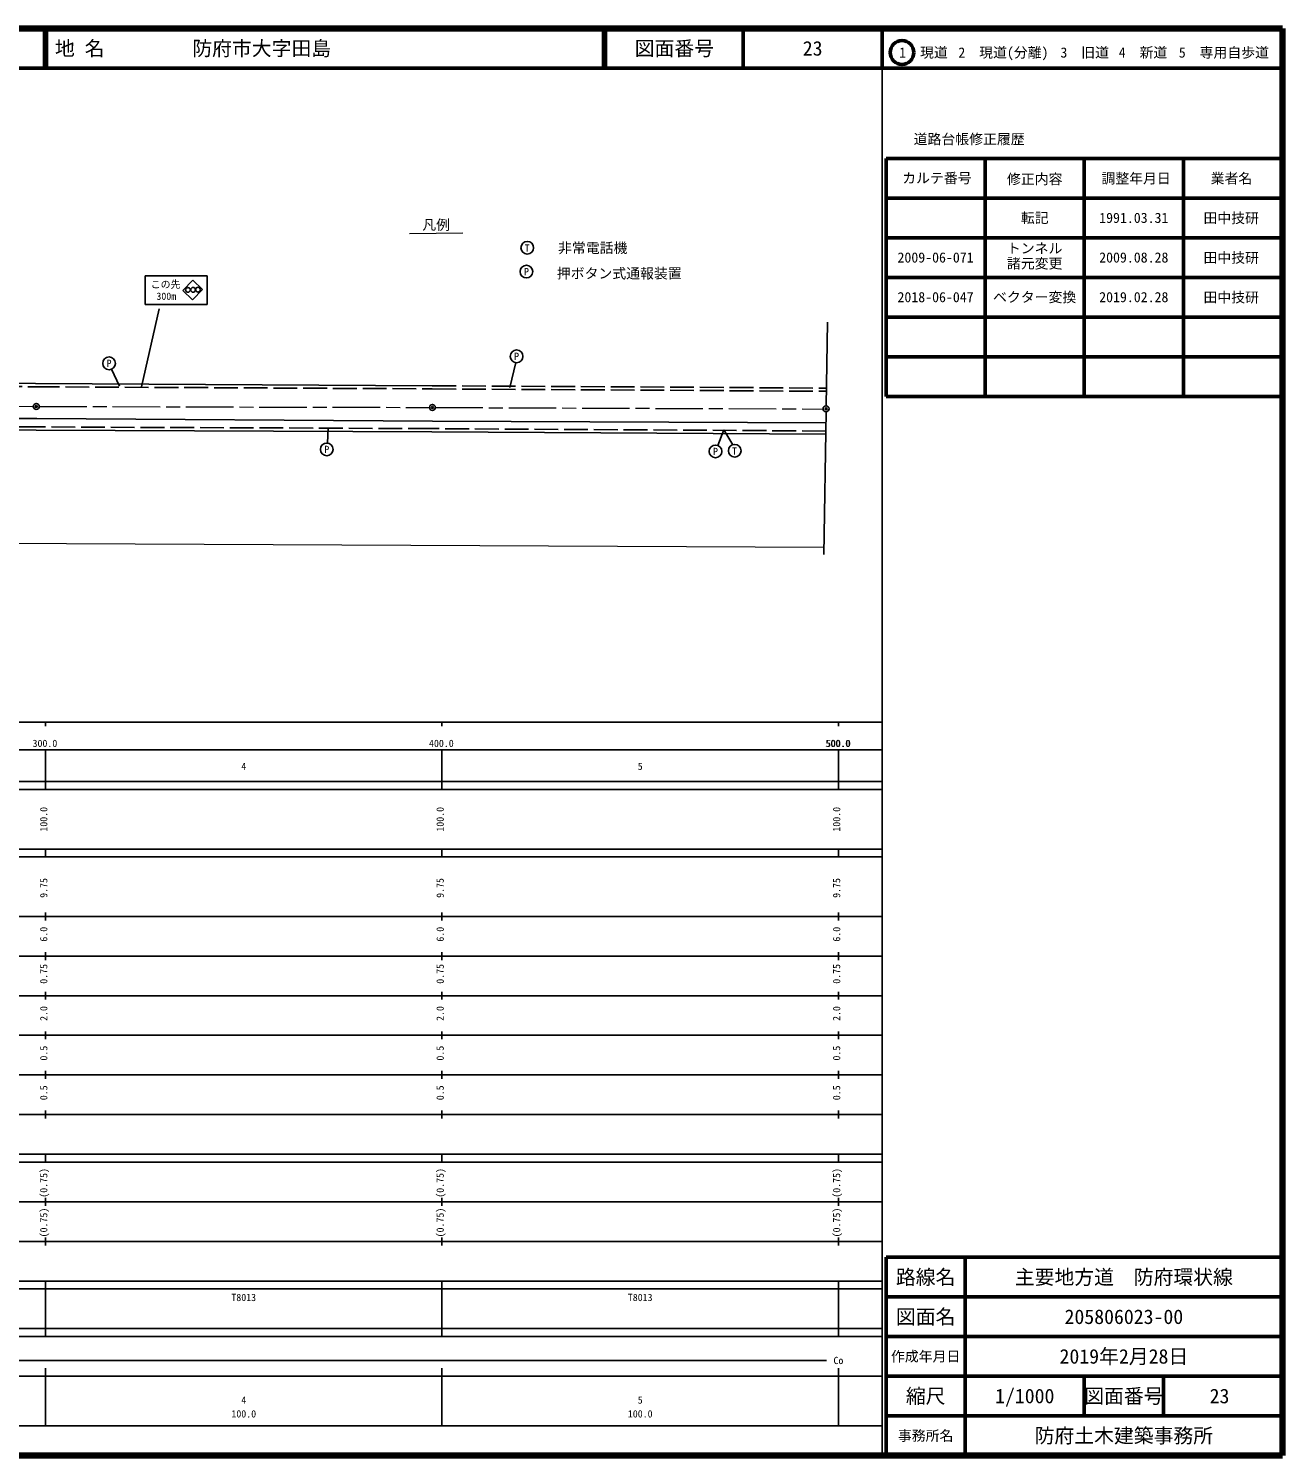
# Model space of a CAD drawing. Units: millimetres on the paper, with parts at other scales. Extents: x 40 to 680, y 20 to 380.
# Drawn here: x 363.7 to 680, y 20 to 380 of the extents above; entities that cross this region are included whole.
import ezdxf
from ezdxf.enums import TextEntityAlignment as Align

# ---------------------------------------------------------------- set-up
doc = ezdxf.new("R2010")
doc.units = ezdxf.units.MM
doc.header["$PDMODE"] = 32
doc.header["$PDSIZE"] = 0.5
doc.linetypes.add('CHAIN', pattern=[18.5, 12, -1.5, 3.5, -1.5])
doc.linetypes.add('DASHED', pattern=[7.5, 6, -1.5])
for name, color, linetype, lineweight in [('M-BGD', 7, 'Continuous', 25), ('M-BGD-EXST', 7, 'Continuous', 25), ('M-BMK', 2, 'CHAIN', 13), ('M-BMK-SRVR', 3, 'Continuous', 25), ('M-STR-HTXT', 7, 'Continuous', 13), ('M-STR-STRC', 7, 'Continuous', 25), ('M-TTL', 2, 'Continuous', 140), ('M-TTL-BAND', 7, 'Continuous', 25), ('M-TTL-FRAM', 2, 'Continuous', 50), ('M-TTL-LINE', 7, 'Continuous', 50)]:
    doc.layers.add(name, color=color, linetype=linetype, lineweight=lineweight)
doc.layers.add('M-OTRS', color=6, linetype='Continuous')
doc.layers.add('M-TTL-TXT', color=7, linetype='Continuous')
doc.styles.add('ＭＳ ゴシック', font='')
doc.styles.get('ＭＳ ゴシック').set_extended_font_data('MS Gothic')

msp = doc.modelspace()

# ---------------------------------------------------------------- linework, layer by layer
at = {"layer": 'M-BGD'}
for p, q in [((565.273, 305.956), (564.934, 284.808)), ((266.007, 282.069), (365.772, 281.576)), ((465.579, 280.961), (365.772, 281.576)), ((465.579, 280.961), (564.864, 280.502)), ((564.91, 283.311), (564.331, 247.3))]:
    msp.add_line(p, q, dxfattribs=at)
at = {"layer": 'M-BGD', "linetype": 'DASHED'}
msp.add_line((465.561, 289.889), (565.006, 289.286), dxfattribs=at)
at = {"layer": 'M-BGD'}
for points in [[(65.886, 291.888), (165.941, 291.396), (266.067, 290.91), (365.503, 290.432), (465.561, 289.889)], [(564.819, 277.657), (465.46, 278.265), (365.611, 278.694), (265.941, 279.02), (166.047, 279.456)]]:
    msp.add_lwpolyline(points, dxfattribs=at)
at = {"layer": 'M-BGD', "linetype": 'DASHED'}
for points in [[(65.894, 291.088), (165.937, 290.596), (266.063, 290.11), (365.498, 289.632), (465.556, 289.089), (564.993, 288.486)], [(564.824, 278.457), (465.464, 279.065), (365.614, 279.494), (265.944, 279.82), (166.051, 280.256), (66.003, 280.807)]]:
    msp.add_lwpolyline(points, dxfattribs=at)
at = {"layer": 'M-BGD-EXST'}
for p, q in [((485.144, 289.468), (486.626, 295.711)), ((386.634, 289.777), (384.599, 294.039)), ((439.095, 275.419), (439.283, 279.198)), ((537.537, 274.811), (539.131, 278.738)), ((539.131, 278.738), (541.368, 274.995))]:
    msp.add_line(p, q, dxfattribs=at)
for centre in [(489.497, 324.68), (489.31, 318.673), (486.814, 297.3), (384.029, 295.534), (438.947, 273.826), (536.99, 273.307), (541.842, 273.467)]:
    msp.add_circle(centre, 1.6, dxfattribs=at)
at = {"layer": 'M-BMK'}
for p, q in [((266.713, 285.33), (364.918, 284.657)), ((366.418, 284.65), (464.834, 284.407)), ((466.334, 284.402), (564.131, 284.012))]:
    msp.add_line(p, q, dxfattribs=at)
at = {"layer": 'M-BMK-SRVR'}
for centre in [(365.668, 284.652), (465.584, 284.405), (564.879, 284.06)]:
    msp.add_circle(centre, 0.75, dxfattribs=at)
at = {"layer": 'M-OTRS'}
for p in [(365.668, 284.652), (465.584, 284.405), (564.879, 284.06)]:
    msp.add_point(p, dxfattribs=at)
at = {"layer": 'M-STR-HTXT'}
for p, q in [((459.842, 328.282), (473.285, 328.441)), ((66.311, 251.604), (564.362, 249.182))]:
    msp.add_line(p, q, dxfattribs=at)
at = {"layer": 'M-STR-STRC'}
for p, q in [((408.738, 317.588), (393.158, 317.577)), ((393.158, 317.577), (393.163, 310.357)), ((408.743, 310.368), (408.738, 317.588)), ((405.172, 316.548), (402.656, 313.945)), ((402.656, 313.945), (405.1, 311.582)), ((405.1, 311.582), (407.616, 314.184)), ((407.616, 314.184), (405.172, 316.548)), ((393.163, 310.357), (408.743, 310.368)), ((396.625, 309.275), (392.194, 289.616))]:
    msp.add_line(p, q, dxfattribs=at)
for centre in [(403.923, 314.07), (405.206, 314.079), (406.444, 314.124)]:
    msp.add_circle(centre, 0.6, dxfattribs=at)
at = {"layer": 'M-TTL'}
for p, q in [((680, 380), (40, 380)), ((680, 20), (680, 380)), ((40, 20), (680, 20))]:
    msp.add_line(p, q, dxfattribs=at)
at = {"layer": 'M-TTL-BAND'}
for p, q in [((579, 20), (579, 370)), ((40, 205), (579, 205)), ((368, 205), (368, 204)), ((468, 205), (468, 204)), ((568, 205), (568, 204)), ((68, 198), (579, 198)), ((368, 188), (368, 198)), ((468, 188), (468, 198)), ((568, 188), (568, 198)), ((40, 190), (579, 190)), ((40, 188), (579, 188)), ((40, 173), (579, 173)), ((368, 171), (368, 173)), ((468, 171), (468, 173)), ((568, 171), (568, 173)), ((40, 171), (579, 171)), ((40, 156), (579, 156)), ((368, 155), (368, 157)), ((468, 155), (468, 157)), ((568, 155), (568, 157)), ((46, 146), (579, 146)), ((368, 145), (368, 147)), ((468, 145), (468, 147)), ((568, 145), (568, 147)), ((368, 135), (368, 137)), ((468, 135), (468, 137)), ((568, 135), (568, 137)), ((52, 136), (579, 136)), ((46, 126), (579, 126)), ((368, 125), (368, 127)), ((468, 125), (468, 127)), ((568, 125), (568, 127)), ((52, 116), (579, 116)), ((368, 115), (368, 117)), ((468, 115), (468, 117)), ((568, 115), (568, 117)), ((46, 106), (579, 106)), ((368, 105), (368, 107)), ((468, 105), (468, 107)), ((568, 105), (568, 107)), ((40, 96), (579, 96)), ((40, 94), (579, 94)), ((368, 94), (368, 96)), ((468, 94), (468, 96)), ((568, 94), (568, 96)), ((49, 84), (579, 84)), ((368, 83), (368, 85)), ((468, 83), (468, 85)), ((568, 83), (568, 85)), ((40, 74), (579, 74)), ((368, 73), (368, 75)), ((468, 73), (468, 75)), ((568, 73), (568, 75)), ((40, 64), (579, 64)), ((40, 62), (579, 62)), ((368, 62), (368, 64)), ((368, 52), (368, 62)), ((368, 52), (368, 62)), ((468, 62), (468, 64)), ((468, 52), (468, 62)), ((468, 52), (468, 62)), ((568, 62), (568, 64)), ((568, 52), (568, 62)), ((40, 52), (579, 52)), ((368, 50), (368, 52)), ((468, 50), (468, 52)), ((568, 50), (568, 52)), ((40, 50), (579, 50)), ((71, 44), (565, 44)), ((40, 40), (579, 40)), ((368, 27.5), (368, 42)), ((468, 27.5), (468, 42)), ((568, 27.5), (568, 42)), ((68, 27.5), (579, 27.5))]:
    msp.add_line(p, q, dxfattribs=at)
at = {"layer": 'M-TTL-FRAM'}
for p, q in [((580, 347.197), (580, 287.197)), ((580, 347.197), (680, 347.197)), ((580, 287.197), (680, 287.197)), ((680, 70), (580, 70)), ((580, 70), (580, 20))]:
    msp.add_line(p, q, dxfattribs=at)
at = {"layer": 'M-TTL-LINE'}
for p, q in [((367.75, 380), (367.75, 370)), ((368.25, 380), (368.25, 370)), ((508.747, 380), (508.747, 370)), ((509.247, 380), (509.247, 370)), ((543.997, 380), (543.997, 370)), ((579, 380), (579, 370)), ((40, 370), (680, 370)), ((605, 347.197), (605, 287.197)), ((630, 347.197), (630, 287.197)), ((655, 347.197), (655, 287.197)), ((580, 337.197), (680, 337.197)), ((580, 327.197), (680, 327.197)), ((580, 317.197), (680, 317.197)), ((580, 307.197), (680, 307.197)), ((580, 297.197), (680, 297.197)), ((600, 70), (600, 20)), ((680, 60), (580, 60)), ((680, 50), (580, 50)), ((680, 40), (580, 40)), ((630, 40), (630, 30)), ((650, 40), (650, 30)), ((680, 30), (580, 30))]:
    msp.add_line(p, q, dxfattribs=at)
msp.add_circle((584.031, 373.958), 3, dxfattribs=at)

# ---------------------------------------------------------------- texts
at = {"layer": 'M-BGD-EXST', "style": 'ＭＳ ゴシック'}
for s, p in [('T', (489.463, 324.6)), ('P', (489.31, 318.668)), ('P', (384.029, 295.529)), ('P', (486.814, 297.295)), ('P', (438.947, 273.82)), ('P', (536.99, 273.302)), ('T', (541.808, 273.387))]:
    msp.add_text(s, height=1.833, dxfattribs=at).set_placement(p, align=Align.MIDDLE_CENTER)
at = {"layer": 'M-STR-HTXT', "style": 'ＭＳ ゴシック'}
for s, p in [('凡例', (466.537, 330.505)), ('非常電話機', (506.022, 324.666)), ('押ボタン式通報装置', (512.713, 318.226))]:
    msp.add_text(s, height=2.566, dxfattribs=at).set_placement(p, align=Align.MIDDLE_CENTER)
at = {"layer": 'M-STR-STRC', "style": 'ＭＳ ゴシック'}
for s, p in [('この先', (398.279, 315.453)), ('300m', (398.461, 312.468))]:
    msp.add_text(s, height=1.833, dxfattribs=at).set_placement(p, align=Align.MIDDLE_CENTER)
at = {"layer": 'M-TTL-BAND', "style": 'ＭＳ ゴシック'}
for s, p in [('300.0', (367.844, 198.195)), ('400.0', (467.844, 198.195)), ('500.0', (567.844, 198.195)), ('500.0', (568, 198.195)), ('4', (418, 192.405)), ('5', (518, 192.405)), ('Co', (568, 42.5)), ('4', (418, 32.523)), ('5', (518, 32.523)), ('100.0', (418, 29.033)), ('100.0', (518, 29.033))]:
    msp.add_text(s, height=1.833, dxfattribs=at).set_placement(p, align=Align.BOTTOM_CENTER)
for s, p in [('100.0', (369, 180.5)), ('100.0', (469, 180.5)), ('100.0', (569, 180.5)), ('9.75', (369, 163.174)), ('9.75', (469, 163.174)), ('9.75', (569, 163.174)), ('6.0', (369, 151.5)), ('6.0', (469, 151.5)), ('6.0', (569, 151.5)), ('0.75', (369, 141.5)), ('0.75', (469, 141.5)), ('0.75', (569, 141.5)), ('2.0', (369, 131.5)), ('2.0', (469, 131.5)), ('2.0', (569, 131.5)), ('0.5', (369, 121.5)), ('0.5', (469, 121.5)), ('0.5', (569, 121.5)), ('0.5', (369, 111.5)), ('0.5', (469, 111.5)), ('0.5', (569, 111.5)), ('(0.75)', (369, 88.764)), ('(0.75)', (469, 88.764)), ('(0.75)', (569, 88.764)), ('(0.75)', (369, 78.764)), ('(0.75)', (469, 78.764)), ('(0.75)', (569, 78.764))]:
    msp.add_text(s, height=1.833, rotation=90, dxfattribs=at).set_placement(p, align=Align.BOTTOM_CENTER)
for p in [(414.875, 58.405), (514.875, 58.405)]:
    msp.add_text('T8013', height=1.833, dxfattribs=at).set_placement(p, align=Align.BOTTOM_LEFT)
at = {"layer": 'M-TTL-TXT', "style": 'ＭＳ ゴシック'}
for s, p in [('地 名', (370.38, 375)), ('防府市大字田島', (405.024, 375))]:
    msp.add_text(s, height=3.666, dxfattribs=at).set_placement(p, align=Align.MIDDLE_LEFT)
for s, height, p in [('図面番号', 3.666, (526.622, 375)), ('23', 3.666, (561.497, 375)), ('1\u3000現道', 2.566, (589.448, 373.958)), ('2\u3000現道(分離)', 2.566, (609.619, 373.958)), ('3\u3000旧道', 2.566, (630.121, 373.958)), ('4\u3000新道', 2.566, (644.824, 373.958)), ('5\u3000専用自歩道', 2.566, (665.228, 373.958)), ('道路台帳修正履歴', 2.566, (600.968, 352.113)), ('カルテ番号', 2.566, (592.839, 342.277)), ('修正内容', 2.566, (617.509, 342.023)), ('調整年月日', 2.566, (643.089, 342.197)), ('業者名', 2.566, (667.134, 342.197)), ('転記', 2.566, (617.5, 332.245)), ('1991.03.31', 2.566, (642.5, 332.245)), ('田中技研', 2.566, (667.077, 332.189)), ('トンネル', 2.566, (617.5, 324.567)), ('2009-06-071', 2.566, (592.5, 322.245)), ('諸元変更', 2.566, (617.5, 320.743)), ('2009.08.28', 2.566, (642.5, 322.245)), ('田中技研', 2.566, (667.077, 322.189)), ('2018-06-047', 2.566, (592.5, 312.245)), ('ベクター変換', 2.566, (617.5, 312.245)), ('2019.02.28', 2.566, (642.5, 312.245)), ('田中技研', 2.566, (667.077, 312.189)), ('路線名', 3.666, (590, 65)), ('路線名', 3.666, (590, 65)), ('主要地方道\u3000防府環状線', 3.666, (640, 65)), ('図面名', 3.666, (590, 55)), ('図面名', 3.666, (590, 55)), ('205806023-00', 3.666, (640, 55)), ('2019年2月28日', 3.666, (640, 45)), ('作成年月日', 2.566, (590, 45)), ('作成年月日', 2.566, (590, 45)), ('縮尺', 3.666, (590, 35)), ('縮尺', 3.666, (590, 35)), ('1/1000', 3.666, (615, 35)), ('図面番号', 3.666, (640, 35)), ('図面番号', 3.666, (640, 35)), ('23', 3.666, (664.125, 35)), ('事務所名', 2.566, (590, 25)), ('事務所名', 2.566, (590, 25)), ('防府土木建築事務所', 3.666, (640, 25))]:
    msp.add_text(s, height=height, dxfattribs=at).set_placement(p, align=Align.MIDDLE_CENTER)

doc.saveas('drawing.dxf')
